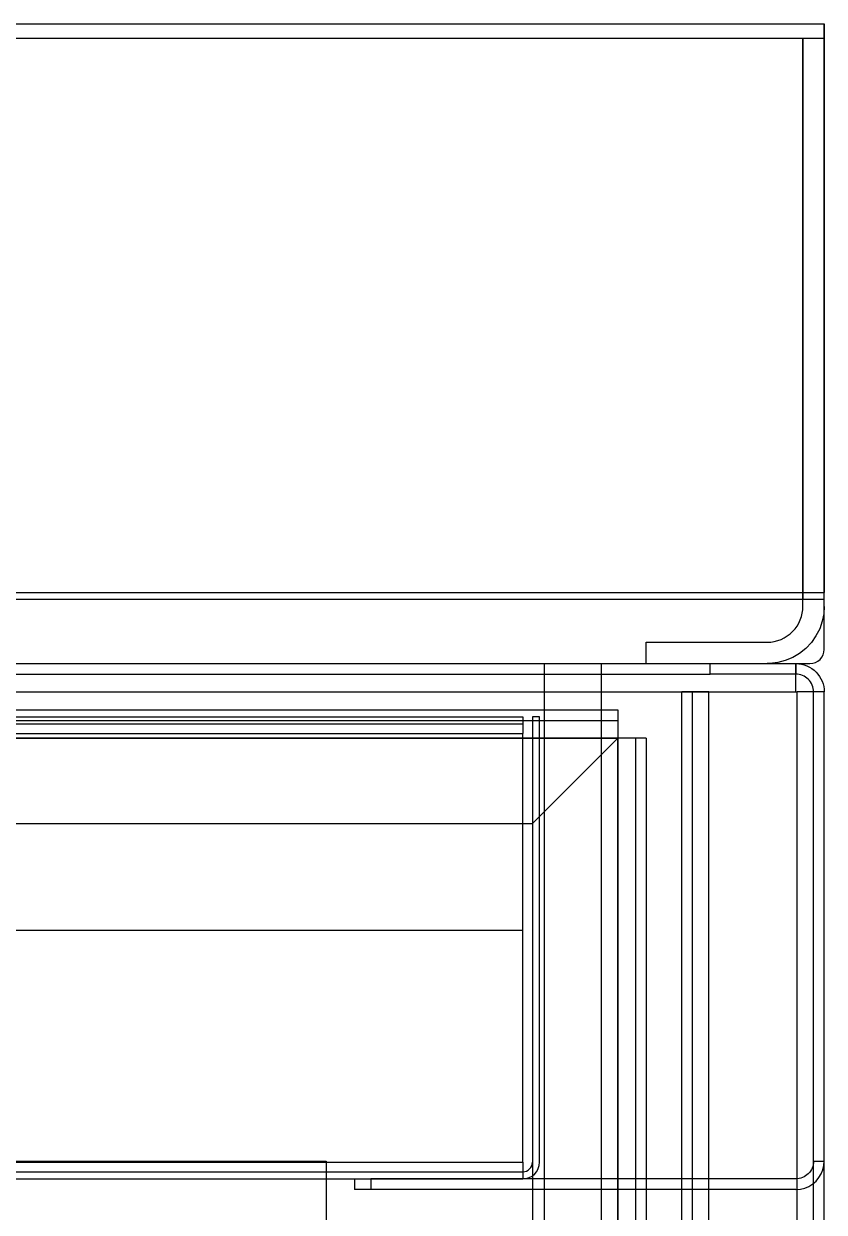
# Model space of a CAD drawing. Header units: millimetres. Extents: x 10366 to 13995, y 24552 to 29685.
# Drawn here: x 11754.4 to 11866.9, y 28342.3 to 28509.5 of the extents above; entities that cross this region are included whole.
import ezdxf

# ---------------------------------------------------------------- set-up
doc = ezdxf.new("R2010")
doc.units = ezdxf.units.MM
doc.header["$LTSCALE"] = 3
doc.layers.add('Default', color=7, linetype='Continuous')
doc.layers.add('Hidden_lines', color=7, linetype='Continuous')

msp = doc.modelspace()

# ---------------------------------------------------------------- linework, layer by layer
at = {"layer": 'Default'}
for p, q in [((11416.86, 28509.52), (11866.86, 28509.52)), ((11416.86, 28429.52), (11866.86, 28429.52)), ((11866.86, 28421.52), (11866.86, 28429.52)), ((11418.86, 28419.52), (11864.86, 28419.52)), ((11850.85, 28418.02), (11850.85, 28419.52)), ((11850.85, 28418.02), (11850.85, 28419.52)), ((11432.87, 28418.02), (11850.85, 28418.02)), ((11827.54, 28413.02), (11827.54, 28418.02)), ((11835.54, 28413.02), (11835.54, 28418.02)), ((11862.87, 28418.02), (11850.85, 28418.02)), ((11420.64, 28415.53), (11827.54, 28415.53)), ((11420.85, 28415.53), (11827.54, 28415.53)), ((11835.54, 28415.53), (11862.87, 28415.53)), ((11835.54, 28415.53), (11863.08, 28415.53)), ((11846.86, 27503.51), (11846.86, 28415.53)), ((11850.64, 28415.53), (11863.08, 28415.53)), ((11850.64, 27503.51), (11850.64, 28415.53)), ((11863.08, 27503.51), (11863.08, 28415.53)), ((11866.86, 27503.51), (11866.86, 28415.53)), ((11445.85, 28413.02), (11837.87, 28413.02)), ((11445.85, 28409.03), (11837.87, 28409.03)), ((11837.87, 28409.03), (11445.85, 28409.03)), ((11837.87, 27512.5), (11837.87, 28409.03)), ((11837.87, 28409.03), (11837.87, 27979.03)), ((11841.86, 28409.03), (11841.86, 27979.03)), ((11486.86, 28349.52), (11796.86, 28349.52)), ((11486.86, 28349.39), (11797.16, 28349.39)), ((11796.86, 28349.52), (11796.86, 28209.52)), ((11486.86, 28347.03), (11796.86, 28347.03)), ((11846.86, 28347.03), (11841.86, 28347.03)), ((11846.86, 28345.53), (11841.86, 28345.53))]:
    msp.add_line(p, q, dxfattribs=at)
for points in [[(11866.86, 28429.52, 0), (11866.86, 28509.52, 0), (11866.86, 28509.52, 0), (11866.86, 28509.52, 0), (11866.86, 28509.52, 0), (11866.86, 28509.52, 0), (11866.86, 28509.52, 0), (11866.86, 28509.52, 0), (11866.86, 28509.52, 0), (11866.86, 28509.52, 0), (11866.86, 28509.52, 0), (11866.86, 28509.51, 0), (11866.86, 28509.49, 0), (11866.86, 28509.18, 0), (11866.86, 28507.68, 0), (11866.86, 28501.12, 0), (11866.86, 28429.53, 0)], [(11866.86, 28427.54, 0), (11866.8, 28426.51, 0), (11866.6, 28425.5, 0)], [(11860.33, 28419.66, 0), (11859.59, 28419.56, 0), (11858.84, 28419.52, 0)], [(11862.87, 28419.52, 0), (11863.28, 28419.5, 0), (11863.67, 28419.44, 0), (11864.05, 28419.34, 0), (11864.43, 28419.21, 0), (11864.78, 28419.03, 0), (11865.12, 28418.83, 0), (11865.43, 28418.59, 0), (11865.72, 28418.33, 0), (11865.98, 28418.03, 0), (11866.21, 28417.72, 0), (11866.41, 28417.38, 0), (11866.57, 28417.03, 0), (11866.7, 28416.67, 0), (11866.79, 28416.3, 0), (11866.85, 28415.92, 0), (11866.86, 28415.53, 0)], [(11862.87, 28415.53, 0), (11862.87, 28418.02, 0)], [(11865.36, 28415.53, 0), (11865.35, 28415.78, 0), (11865.31, 28416.03, 0), (11865.25, 28416.27, 0), (11865.17, 28416.5, 0), (11865.06, 28416.73, 0), (11864.93, 28416.94, 0), (11864.78, 28417.13, 0), (11864.62, 28417.31, 0), (11864.43, 28417.47, 0), (11864.24, 28417.62, 0), (11864.03, 28417.74, 0), (11863.81, 28417.84, 0), (11863.58, 28417.92, 0), (11863.35, 28417.98, 0), (11863.11, 28418.01, 0), (11862.87, 28418.02, 0)], [(11850.64, 28415.53, 0), (11846.86, 28415.53, 0)], [(11866.86, 28415.53, 0), (11866.86, 28415.53, 0), (11866.86, 28415.53, 0), (11866.86, 28415.53, 0), (11866.86, 28415.53, 0), (11866.86, 28415.53, 0), (11866.86, 28415.53, 0), (11866.86, 28415.53, 0), (11866.86, 28415.53, 0), (11866.86, 28415.53, 0), (11866.86, 28415.53, 0), (11866.86, 28415.53, 0), (11866.86, 28415.53, 0), (11866.86, 28415.53, 0), (11866.84, 28415.53, 0), (11866.75, 28415.53, 0), (11866.4, 28415.53, 0), (11863.08, 28415.53, 0)], [(11837.87, 28413.02, 0), (11837.87, 28413.02, 0), (11837.87, 28413.02, 0), (11837.87, 28413.02, 0), (11837.87, 28413.02, 0), (11837.87, 28413.02, 0), (11837.87, 28413.02, 0), (11837.87, 28413.02, 0), (11837.87, 28413.02, 0), (11837.87, 28413.02, 0), (11837.87, 28413.02, 0), (11837.87, 28413.02, 0), (11837.87, 28412.99, 0), (11837.87, 28412.89, 0), (11837.87, 28411.89, 0), (11837.87, 28409.03, 0)], [(11841.86, 28409.03, 0), (11841.86, 28409.03, 0), (11841.86, 28409.03, 0), (11841.86, 28409.03, 0), (11841.86, 28409.03, 0), (11841.86, 28409.03, 0), (11841.86, 28409.03, 0), (11841.86, 28409.03, 0), (11841.86, 28409.03, 0), (11841.86, 28409.03, 0), (11841.86, 28409.03, 0), (11841.86, 28409.03, 0), (11841.83, 28409.03, 0), (11841.73, 28409.03, 0), (11840.72, 28409.03, 0), (11837.87, 28409.03, 0)], [(11866.68, 28348.31, 0), (11866.82, 28348.91, 0), (11866.86, 28349.52, 0)]]:
    msp.add_polyline3d(points, dxfattribs=at)
msp.add_arc((11864.86, 28421.52), 2, 270, 0, dxfattribs=at)
at = {"layer": 'Hidden_lines'}
for p, q in [((11416.86, 28507.52), (11866.86, 28507.52)), ((11863.86, 28507.52), (11866.86, 28507.52)), ((11416.86, 28428.57), (11866.86, 28428.57)), ((11863.86, 28428.57), (11866.86, 28428.57)), ((11863.86, 28427.54), (11863.86, 28428.57)), ((11841.86, 28422.52), (11858.84, 28422.52)), ((11841.86, 28419.52), (11841.86, 28422.52)), ((11827.54, 28418.02), (11827.54, 28419.52)), ((11827.54, 28418.02), (11827.54, 28419.52)), ((11835.54, 28418.02), (11835.54, 28419.52)), ((11835.54, 28418.02), (11835.54, 28419.52)), ((11862.87, 28418.02), (11862.87, 28419.52)), ((11862.87, 28419.52), (11862.87, 28418.02)), ((11827.54, 28415.53), (11835.54, 28415.53)), ((11827.54, 28415.53), (11835.54, 28415.53)), ((11848.36, 27503.51), (11848.36, 28415.53)), ((11865.36, 27503.51), (11865.36, 28415.53)), ((11459.22, 28412.03), (11824.5, 28412.03)), ((11826.86, 28412.03), (11825.86, 28412.03)), ((11825.86, 28412.03), (11825.86, 28349.39)), ((11826.86, 28349.39), (11826.86, 28412.03)), ((11827.54, 28411.52), (11827.54, 28413.02)), ((11827.54, 27508.51), (11827.54, 28413.02)), ((11835.54, 28411.52), (11835.54, 28413.02)), ((11835.54, 27508.51), (11835.54, 28413.02)), ((11445.85, 28411.52), (11837.87, 28411.52)), ((11459.22, 28411.03), (11824.5, 28411.03)), ((11459.22, 28409.67), (11824.5, 28409.67)), ((11824.5, 28349.39), (11824.5, 28409.67)), ((11824.5, 28382.03), (11824.5, 28409.67)), ((11825.85, 28397.01), (11837.87, 28409.03)), ((11825.85, 28397.01), (11837.87, 28409.03)), ((11840.36, 28409.03), (11840.36, 27979.03)), ((11457.87, 28397.01), (11825.85, 28397.01)), ((11825.85, 28397.01), (11825.85, 27524.52)), ((11459.22, 28382.03), (11824.5, 28382.03)), ((11797.16, 28349.39), (11824.5, 28349.39)), ((11865.36, 28349.52), (11866.86, 28349.52)), ((11865.36, 28349.52), (11866.86, 28349.52)), ((11459.22, 28348.03), (11824.5, 28348.03)), ((11796.86, 28347.03), (11824.5, 28347.03)), ((11800.85, 28347.03), (11800.85, 28345.53)), ((11841.86, 28347.03), (11803.13, 28347.03)), ((11803.13, 28347.03), (11803.13, 28345.53)), ((11862.87, 28347.03), (11846.86, 28347.03)), ((11841.86, 28345.53), (11803.13, 28345.53)), ((11862.87, 28345.53), (11846.86, 28345.53))]:
    msp.add_line(p, q, dxfattribs=at)
for points in [[(11863.86, 28428.57, 0), (11863.86, 28487.9, 0), (11863.86, 28503.08, 0), (11863.86, 28506.68, 0), (11863.86, 28507.43, 0), (11863.86, 28507.51, 0), (11863.86, 28507.52, 0), (11863.86, 28507.52, 0), (11863.86, 28507.52, 0), (11863.86, 28507.52, 0), (11863.86, 28507.52, 0), (11863.86, 28507.52, 0), (11863.86, 28507.52, 0), (11863.86, 28507.52, 0), (11863.86, 28507.52, 0), (11863.86, 28507.52, 0), (11863.86, 28507.52, 0), (11863.86, 28507.52, 0), (11863.86, 28507.52, 0), (11863.86, 28507.52, 0), (11863.86, 28507.48, 0), (11863.86, 28507.24, 0), (11863.86, 28506.01, 0), (11863.86, 28500.5, 0), (11863.86, 28477.18, 0), (11863.86, 28428.57, 0)], [(11858.84, 28422.52, 0), (11859.35, 28422.55, 0), (11859.85, 28422.62, 0), (11860.34, 28422.75, 0), (11860.81, 28422.92, 0), (11861.25, 28423.14, 0), (11861.68, 28423.4, 0), (11862.07, 28423.7, 0), (11862.43, 28424.03, 0), (11862.76, 28424.4, 0), (11863.05, 28424.8, 0), (11863.29, 28425.22, 0), (11863.5, 28425.66, 0), (11863.66, 28426.12, 0), (11863.77, 28426.59, 0), (11863.84, 28427.06, 0), (11863.86, 28427.54, 0)], [(11866.6, 28425.5, 0), (11866.23, 28424.42, 0), (11865.71, 28423.4, 0), (11865.06, 28422.48, 0), (11864.29, 28421.65, 0), (11863.41, 28420.95, 0), (11862.44, 28420.37, 0), (11861.4, 28419.94, 0), (11860.33, 28419.66, 0)], [(11824.5, 28412.03, 0), (11824.5, 28412.03, 0), (11824.5, 28412.03, 0), (11824.5, 28412.03, 0), (11824.5, 28412.03, 0), (11824.5, 28412.03, 0), (11824.5, 28412.03, 0), (11824.5, 28412.03, 0), (11824.5, 28412.03, 0), (11824.5, 28412.03, 0), (11824.5, 28412.03, 0), (11824.5, 28412.03, 0), (11824.5, 28412.01, 0), (11824.5, 28411.95, 0), (11824.5, 28411.35, 0), (11824.5, 28409.67, 0)], [(11824.5, 28349.39, 0), (11824.5, 28347.03, 0)], [(11865.36, 28349.52, 0), (11865.35, 28349.27, 0), (11865.31, 28349.03, 0), (11865.25, 28348.78, 0), (11865.17, 28348.55, 0), (11865.06, 28348.33, 0), (11864.93, 28348.12, 0), (11864.78, 28347.92, 0), (11864.62, 28347.74, 0), (11864.43, 28347.58, 0), (11864.24, 28347.44, 0), (11864.03, 28347.32, 0), (11863.81, 28347.21, 0), (11863.58, 28347.13, 0), (11863.35, 28347.08, 0), (11863.11, 28347.04, 0), (11862.87, 28347.03, 0)], [(11862.87, 28345.53, 0), (11863.51, 28345.58, 0), (11864.13, 28345.74, 0), (11864.72, 28345.98, 0), (11865.25, 28346.32, 0), (11865.72, 28346.73, 0), (11866.12, 28347.21, 0), (11866.44, 28347.74, 0), (11866.68, 28348.31, 0)], [(11803.13, 28345.53, 0), (11800.85, 28345.53, 0)]]:
    msp.add_polyline3d(points, dxfattribs=at)
for radius in [2.36, 1.36]:
    msp.add_arc((11824.5, 28349.39), radius, 270, 0, dxfattribs=at)

doc.saveas('drawing.dxf')
